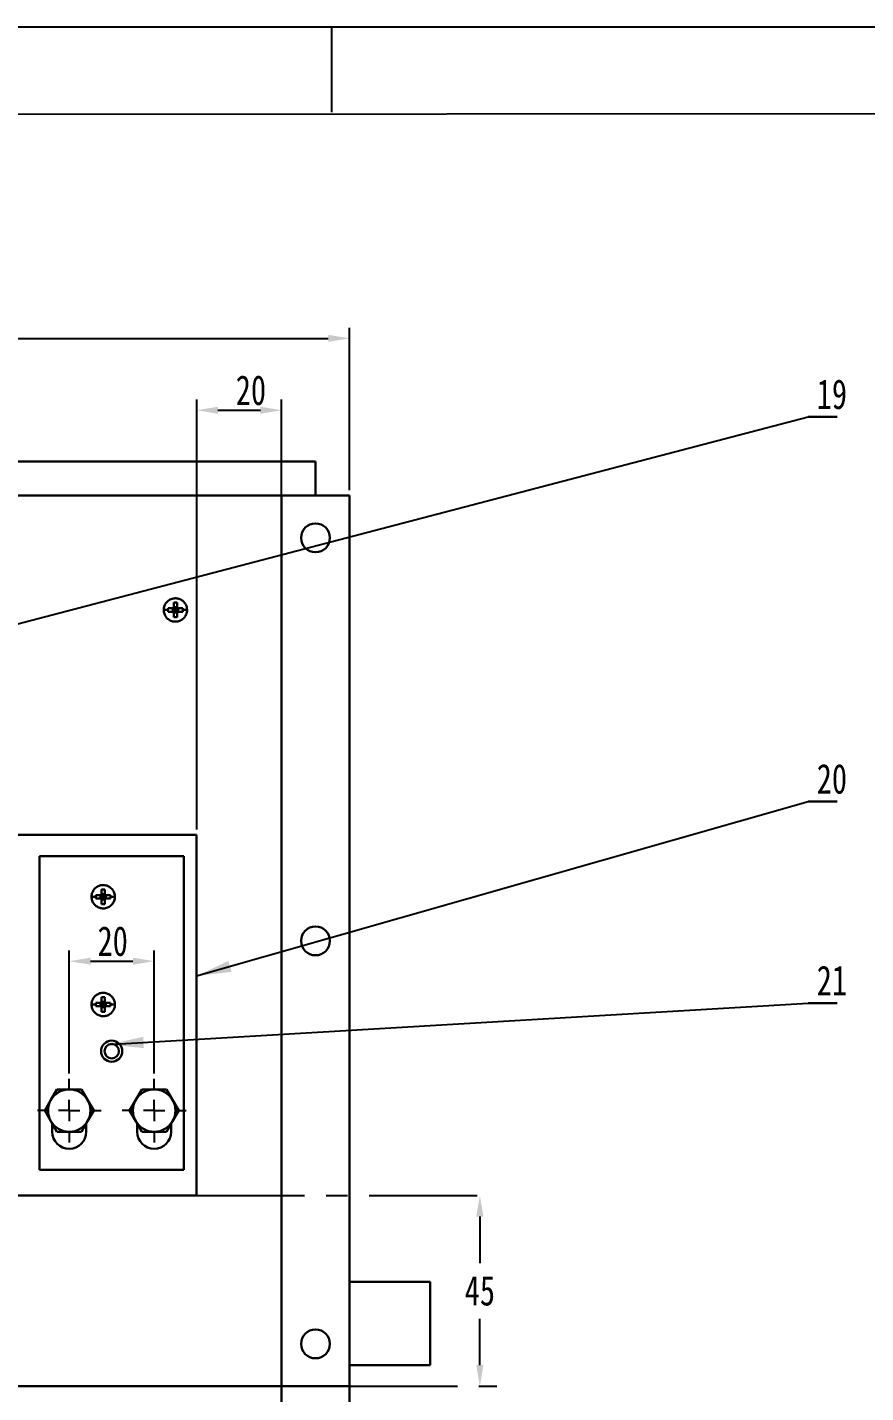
# Model space of a CAD drawing. Header units: millimetres. Extents: x 0 to 1189, y 0 to 841.
# Drawn here: x 707.3 to 806, y 680.1 to 841 of the extents above; entities that cross this region are included whole.
import ezdxf

# ---------------------------------------------------------------- set-up
doc = ezdxf.new("R2010")
doc.units = ezdxf.units.MM
doc.header["$PDSIZE"] = -1
doc.linetypes.add('CENTERX2', pattern=[20.32, 12.7, -2.54, 2.54, -2.54])
doc.layers.get('0').update_dxf_attribs({"lineweight": 30})
doc.layers.add('10', color=7, linetype='Continuous', lineweight=25)
for name, color, linetype in [('5', 7, 'Continuous'), ('9', 7, 'Continuous'), ('图层11', 7, 'CENTERX2')]:
    doc.layers.add(name, color=color, linetype=linetype)
doc.styles.add('SLDTEXTSTYLE0', font='hyswlongfangsong.ttf')
doc.styles.get("Standard").update_dxf_attribs({"font": 'hyswlongfangsong.ttf'})
doc.dimstyles.new('ISO-25', dxfattribs={"dimtxt": 2.5, "dimasz": 2.5, "dimexe": 1.25, "dimexo": 0.625, "dimtad": 1, "dimtxsty": 'Standard', "dimcen": 2.5, "dimadec": 0, "dimazin": 0, "dimtfac": 1, "dimtmove": 0, "dimatfit": 3, "dimfxl": 1, "dimarcsym": 0})
doc.dimstyles.new('SLDDIMSTYLE3', dxfattribs={"dimtxt": 0.18, "dimasz": 4.08, "dimexe": 0, "dimexo": 0.0625, "dimgap": 0, "dimtad": 0, "dimtih": 1, "dimtoh": 1, "dimdec": 0, "dimrnd": 1e-09, "dimzin": 0, "dimdsep": 46, "dimtxsty": 'Standard', "dimsah": 1, "dimcen": 0.09, "dimadec": 0, "dimazin": 0, "dimtfac": 4.08, "dimtdec": 0, "dimtofl": 0, "dimtmove": 0, "dimatfit": 3, "dimfxl": 1, "dimfrac": 2, "dimtolj": 1, "dimtzin": 0, "dimarcsym": 0})

# ---------------------------------------------------------------- blocks, each defined once
blk = doc.blocks.new('_D_11')
at = {"layer": '10', "color": 0, "lineweight": -2}
for p, q in [((646.72, 786.45), (646.72, 805.59)), ((745.22, 786.45), (745.22, 805.59)), ((649.22, 804.34), (742.72, 804.34))]:
    blk.add_line(p, q, dxfattribs=at)
at = {"layer": '10', "color": 0}
for points in [[(649.22, 804.76), (649.22, 803.92), (646.72, 804.34)], [(742.72, 804.76), (742.72, 803.92), (745.22, 804.34)]]:
    blk.add_solid(points, dxfattribs=at)
at = {"layer": 'Defpoints', "color": 0}
for p in [(745.22, 804.34), (646.72, 785.83), (745.22, 785.83)]:
    blk.add_point(p, dxfattribs=at)
at = {"layer": '10', "color": 0, "insert": (693.59, 808.46), "char_height": 3.5, "attachment_point": 2}
blk.add_mtext('197', dxfattribs=at)
blk = doc.blocks.new('_D_16')
at = {"layer": '10', "color": 0, "lineweight": -2}
for p, q in [((727.22, 746.45), (727.22, 797.12)), ((737.22, 783.39), (737.22, 797.12)), ((729.72, 795.87), (734.72, 795.87))]:
    blk.add_line(p, q, dxfattribs=at)
at = {"layer": '10', "color": 0}
for points in [[(729.72, 796.28), (729.72, 795.45), (727.22, 795.87)], [(734.72, 796.28), (734.72, 795.45), (737.22, 795.87)]]:
    blk.add_solid(points, dxfattribs=at)
at = {"layer": 'Defpoints', "color": 0}
for p in [(737.22, 795.87), (737.22, 782.76), (727.22, 745.83)]:
    blk.add_point(p, dxfattribs=at)
at = {"layer": '10', "color": 0, "insert": (733.61, 799.99), "char_height": 3.5, "attachment_point": 2}
blk.add_mtext('20', dxfattribs=at)
blk = doc.blocks.new('_D_19')
at = {"layer": '10', "color": 0, "lineweight": -2}
for p, q in [((712.22, 717.7), (712.22, 732.18)), ((714.72, 730.93), (719.72, 730.93)), ((722.22, 717.7), (722.22, 732.18))]:
    blk.add_line(p, q, dxfattribs=at)
at = {"layer": '10', "color": 0}
for points in [[(714.72, 731.35), (714.72, 730.52), (712.22, 730.93)], [(719.72, 731.35), (719.72, 730.52), (722.22, 730.93)]]:
    blk.add_solid(points, dxfattribs=at)
at = {"layer": 'Defpoints', "color": 0}
for p in [(722.22, 730.93), (712.22, 717.08), (722.22, 717.08)]:
    blk.add_point(p, dxfattribs=at)
at = {"layer": '10', "color": 0, "insert": (717.33, 735.06), "char_height": 3.5, "attachment_point": 2}
blk.add_mtext('20', dxfattribs=at)
blk = doc.blocks.new('SW_NOTE_19')
at = {"layer": '10', "color": 0}
for p, q in [((0, 0), (3.4, 0)), ((3.4, 0), (0, 0)), ((0, 0), (3.4, 0)), ((3.4, 0), (0, 0)), ((0, 0), (3.4, 0)), ((3.4, 0), (0, 0))]:
    blk.add_line(p, q, dxfattribs=at)
at = {"layer": '10', "color": 0, "insert": (2.79, 4.44), "char_height": 3.5, "attachment_point": 2, "style": 'SLDTEXTSTYLE0'}
blk.add_mtext('19', dxfattribs=at)
blk = doc.blocks.new('SW_NOTE_20')
at = {"layer": '10', "color": 0}
for p, q in [((0, 0), (3.4, 0)), ((3.4, 0), (0, 0)), ((0, 0), (3.4, 0)), ((3.4, 0), (0, 0)), ((0, 0), (3.4, 0)), ((3.4, 0), (0, 0))]:
    blk.add_line(p, q, dxfattribs=at)
at = {"layer": '10', "color": 0, "insert": (2.79, 4.44), "char_height": 3.5, "attachment_point": 2, "style": 'SLDTEXTSTYLE0'}
blk.add_mtext('20', dxfattribs=at)
blk = doc.blocks.new('SW_NOTE_21')
at = {"layer": '10', "color": 0}
for p, q in [((0, 0), (3.4, 0)), ((3.4, 0), (0, 0)), ((0, 0), (3.4, 0)), ((3.4, 0), (0, 0)), ((0, 0), (3.4, 0)), ((3.4, 0), (0, 0))]:
    blk.add_line(p, q, dxfattribs=at)
at = {"layer": '10', "color": 0, "insert": (2.79, 4.44), "char_height": 3.5, "attachment_point": 2, "style": 'SLDTEXTSTYLE0'}
blk.add_mtext('21', dxfattribs=at)
blk = doc.blocks.new('SW_CENTERMARKSYMBOL_9')
at = {"layer": '10', "color": 0}
for p, q in [((0, 2.5), (0, 3.75)), ((-2.5, 0), (-3.75, 0)), ((0, 0), (-1.25, 0)), ((0, 0), (0, 1.25)), ((0, 0), (0, -1.25)), ((0, 0), (1.25, 0)), ((2.5, 0), (3.75, 0)), ((0, -2.5), (0, -3.75))]:
    blk.add_line(p, q, dxfattribs=at)
blk = doc.blocks.new('SW_CENTERMARKSYMBOL_10')
at = {"layer": '10', "color": 0}
for p, q in [((0, 2.5), (0, 3.75)), ((-2.5, 0), (-3.75, 0)), ((0, 0), (-1.25, 0)), ((0, 0), (0, 1.25)), ((0, 0), (0, -1.25)), ((0, 0), (1.25, 0)), ((2.5, 0), (3.75, 0)), ((0, -2.5), (0, -3.75))]:
    blk.add_line(p, q, dxfattribs=at)
blk = doc.blocks.new('*D152')
at = {"layer": 'Defpoints', "color": 0}
for p in [(727.22, 703.33), (745.22, 680.83), (760.57, 680.83)]:
    blk.add_point(p, dxfattribs=at)
at = {"layer": '图层11', "color": 0, "lineweight": -2}
for p, q in [((727.22, 703.33), (762.57, 703.33)), ((760.57, 700.83), (760.57, 695.35)), ((760.57, 683.33), (760.57, 688.8)), ((745.22, 680.83), (762.57, 680.83))]:
    blk.add_line(p, q, dxfattribs=at)
at = {"layer": '图层11', "color": 0}
for points in [[(760.15, 700.83), (760.99, 700.83), (760.57, 703.33)], [(760.15, 683.33), (760.99, 683.33), (760.57, 680.83)]]:
    blk.add_solid(points, dxfattribs=at)
at = {"layer": '图层11', "color": 0, "insert": (760.57, 692.08), "char_height": 3.5, "attachment_point": 5}
blk.add_mtext('45', dxfattribs=at)

msp = doc.modelspace()

# ---------------------------------------------------------------- linework, layer by layer
at = {"color": 7, "linetype": 'Continuous'}
for p, q in [((741.2154, 789.8278), (650.7154, 789.8278)), ((741.2154, 785.8278), (741.2154, 789.8278)), ((650.7154, 785.8278), (741.2154, 785.8278)), ((737.2154, 785.8278), (737.2154, 680.8278)), ((737.2154, 785.8278), (745.2154, 785.8278)), ((745.2154, 680.8278), (745.2154, 785.8278)), ((723.8404, 772.3278), (723.8495, 772.5278)), ((723.8495, 772.5278), (724.5154, 772.5278)), ((724.3983, 772.5278), (724.3983, 772.1278)), ((724.5154, 773.1937), (724.9154, 773.1937)), ((724.9154, 772.6449), (724.5154, 772.6449)), ((724.9154, 772.5278), (725.5813, 772.5278)), ((725.0325, 772.5278), (725.0325, 772.1278)), ((725.5813, 772.5278), (725.5904, 772.3278)), ((723.3404, 772.3278), (723.8404, 772.3278)), ((723.8495, 772.1278), (723.8404, 772.3278)), ((723.8495, 772.1278), (724.5154, 772.1278)), ((724.5154, 772.0108), (724.9154, 772.0108)), ((724.9154, 771.462), (724.5154, 771.462)), ((724.701, 772.3135), (724.701, 772.3422)), ((724.7297, 772.3422), (724.701, 772.3422)), ((724.7297, 772.3135), (724.701, 772.3135)), ((724.7297, 772.3135), (724.7297, 772.3422)), ((724.9154, 772.1278), (725.5813, 772.1278)), ((725.5904, 772.3278), (725.5813, 772.1278)), ((725.5904, 772.3278), (726.0904, 772.3278)), ((704.7154, 745.8278), (727.2154, 745.8278)), ((727.2154, 745.8278), (727.2154, 703.3278)), ((708.7154, 706.3278), (708.7154, 743.3278)), ((708.7154, 743.3278), (725.7154, 743.3278)), ((725.7154, 743.3278), (725.7154, 706.3278)), ((715.3404, 738.5278), (715.3495, 738.7278)), ((715.3495, 738.7278), (716.0154, 738.7278)), ((715.8983, 738.7278), (715.8983, 738.3278)), ((716.0154, 739.3937), (716.4154, 739.3937)), ((716.4154, 738.8449), (716.0154, 738.8449)), ((716.4154, 738.7278), (717.0813, 738.7278)), ((716.5325, 738.7278), (716.5325, 738.3278)), ((717.0813, 738.7278), (717.0904, 738.5278)), ((714.8404, 738.5278), (715.3404, 738.5278)), ((715.3495, 738.3278), (715.3404, 738.5278)), ((715.3495, 738.3278), (716.0154, 738.3278)), ((716.0154, 738.2108), (716.4154, 738.2108)), ((716.4154, 737.662), (716.0154, 737.662)), ((716.201, 738.5135), (716.201, 738.5422)), ((716.2297, 738.5422), (716.201, 738.5422)), ((716.2297, 738.5135), (716.201, 738.5135)), ((716.2297, 738.5135), (716.2297, 738.5422)), ((716.4154, 738.3278), (717.0813, 738.3278)), ((717.0904, 738.5278), (717.0813, 738.3278)), ((717.0904, 738.5278), (717.5904, 738.5278)), ((714.8404, 725.8278), (715.3404, 725.8278)), ((715.3404, 725.8278), (715.3495, 726.0278)), ((715.3495, 725.6278), (715.3404, 725.8278)), ((715.3495, 726.0278), (716.0154, 726.0278)), ((715.8983, 726.0278), (715.8983, 725.6278)), ((716.0154, 726.6937), (716.4154, 726.6937)), ((716.4154, 726.1449), (716.0154, 726.1449)), ((716.201, 725.8135), (716.201, 725.8422)), ((716.2297, 725.8422), (716.201, 725.8422)), ((716.2297, 725.8135), (716.201, 725.8135)), ((716.2297, 725.8135), (716.2297, 725.8422)), ((716.4154, 726.0278), (717.0813, 726.0278)), ((716.5325, 726.0278), (716.5325, 725.6278)), ((717.0813, 726.0278), (717.0904, 725.8278)), ((717.0904, 725.8278), (717.0813, 725.6278)), ((717.0904, 725.8278), (717.5904, 725.8278)), ((715.3495, 725.6278), (716.0154, 725.6278)), ((716.0154, 725.5108), (716.4154, 725.5108)), ((716.4154, 724.962), (716.0154, 724.962)), ((716.4154, 725.6278), (717.0813, 725.6278)), ((709.3286, 713.3278), (710.0503, 714.5778)), ((710.0503, 714.5778), (710.772, 715.8278)), ((710.772, 715.8278), (712.2154, 715.8278)), ((712.2154, 715.8278), (713.6588, 715.8278)), ((713.6588, 715.8278), (714.3805, 714.5778)), ((714.3805, 714.5778), (715.1021, 713.3278)), ((719.3286, 713.3278), (720.0503, 714.5778)), ((720.0503, 714.5778), (720.772, 715.8278)), ((720.772, 715.8278), (722.2154, 715.8278)), ((722.2154, 715.8278), (723.6588, 715.8278)), ((723.6588, 715.8278), (724.3805, 714.5778)), ((724.3805, 714.5778), (725.1021, 713.3278)), ((710.0503, 712.0778), (709.3286, 713.3278)), ((715.1021, 713.3278), (714.3805, 712.0778)), ((720.0503, 712.0778), (719.3286, 713.3278)), ((725.1021, 713.3278), (724.3805, 712.0778)), ((710.772, 710.8278), (710.0503, 712.0778)), ((710.2154, 711.7919), (710.2154, 710.8278)), ((714.3805, 712.0778), (713.6588, 710.8278)), ((714.2154, 710.8278), (714.2154, 711.7919)), ((720.772, 710.8278), (720.0503, 712.0778)), ((720.2154, 711.7919), (720.2154, 710.8278)), ((724.3805, 712.0778), (723.6588, 710.8278)), ((724.2154, 710.8278), (724.2154, 711.7919)), ((712.2154, 710.8278), (710.772, 710.8278)), ((713.6588, 710.8278), (712.2154, 710.8278)), ((722.2154, 710.8278), (720.772, 710.8278)), ((723.6588, 710.8278), (722.2154, 710.8278)), ((725.7154, 706.3278), (708.7154, 706.3278)), ((727.2154, 703.3278), (704.7154, 703.3278)), ((754.7154, 693.1278), (745.2154, 693.1278)), ((754.7154, 683.3278), (754.7154, 693.1278)), ((745.2154, 683.3278), (754.7154, 683.3278)), ((737.2154, 680.8278), (654.7154, 680.8278)), ((737.2154, 676.8278), (737.2154, 680.8278)), ((737.2154, 680.8278), (745.2154, 680.8278)), ((745.2154, 680.8278), (745.2154, 658.3278))]:
    msp.add_line(p, q, dxfattribs=at)
for centre, radius in [((741.2154, 780.8278), 1.7), ((741.2154, 733.3278), 1.7), ((717.2154, 720.3278), 1.25), ((717.2154, 720.3278), 0.85), ((741.2154, 685.8278), 1.7)]:
    msp.add_circle(centre, radius, dxfattribs=at)
for centre, radius, start, end in [((712.2154, 713.3278), 2.5, 150, 210), ((712.2154, 713.3278), 2.5, 90.000001, 150), ((712.2154, 713.3278), 2.5, 30, 90.000001), ((712.2154, 713.3278), 2.5, 330, 30), ((722.2154, 713.3278), 2.5, 150, 210), ((722.2154, 713.3278), 2.5, 90.000001, 150), ((722.2154, 713.3278), 2.5, 30, 90.000001), ((722.2154, 713.3278), 2.5, 330, 30), ((712.2154, 713.3278), 2.5, 210, 270.000001), ((712.2154, 713.3278), 2.5, 270.000001, 330), ((722.2154, 713.3278), 2.5, 210, 270.000001), ((722.2154, 713.3278), 2.5, 270.000001, 330), ((712.2154, 710.8278), 2, 180, 0), ((722.2154, 710.8278), 2, 180, 0)]:
    msp.add_arc(centre, radius, start, end, dxfattribs=at)
for points, knots in [([(726.0904, 772.3278), (726.0752, 772.4824), (726.0448, 772.7917), (725.8078, 773.2032), (725.4587, 773.5161), (725.0229, 773.695), (724.5532, 773.7197), (724.1016, 773.5876), (723.7189, 773.3133), (723.45, 772.9283), (723.3485, 772.5782), (723.342, 772.376), (723.3404, 772.3278)], [0, 0, 0, 0, 0.10737266, 0.21474555, 0.32211778, 0.42948991, 0.53686315, 0.64423524, 0.75160672, 0.85898007, 0.96635189, 1, 1, 1, 1]), ([(724.701, 772.3422), (724.6601, 772.3797), (724.5906, 772.4433), (724.5263, 772.5032), (724.4999, 772.5278)], [0, 0, 0, 0, 0.58966945, 1, 1, 1, 1]), ([(724.5154, 772.5278), (724.5154, 772.6796), (724.5154, 772.921), (724.5154, 773.1198), (724.5154, 773.1937)], [0, 0, 0, 0, 0.62863701, 1, 1, 1, 1]), ([(724.701, 772.3422), (724.6635, 772.3831), (724.5999, 772.4526), (724.54, 772.5169), (724.5154, 772.5433)], [0, 0, 0, 0, 0.58967009, 1, 1, 1, 1]), ([(724.7297, 772.3422), (724.7673, 772.3831), (724.8309, 772.4526), (724.8908, 772.5169), (724.9154, 772.5433)], [0, 0, 0, 0, 0.58965999, 1, 1, 1, 1]), ([(724.9309, 772.5278), (724.9045, 772.5032), (724.8402, 772.4433), (724.7707, 772.3797), (724.7297, 772.3422)], [0, 0, 0, 0, 0.41033055, 1, 1, 1, 1]), ([(724.9154, 772.5278), (724.9154, 772.6796), (724.9154, 772.921), (724.9154, 773.1198), (724.9154, 773.1937)], [0, 0, 0, 0, 0.62863701, 1, 1, 1, 1]), ([(723.3404, 772.3278), (723.3556, 772.1732), (723.386, 771.864), (723.623, 771.4524), (723.9721, 771.1396), (724.4079, 770.9607), (724.8776, 770.9359), (725.3292, 771.0681), (725.7118, 771.3423), (725.9808, 771.7274), (726.0823, 772.0775), (726.0888, 772.2796), (726.0904, 772.3278)], [0, 0, 0, 0, 0.10737257, 0.21474539, 0.32211753, 0.42948958, 0.53686274, 0.64423426, 0.75160666, 0.85897851, 0.96635192, 1, 1, 1, 1]), ([(724.701, 772.3135), (724.6601, 772.276), (724.5906, 772.2124), (724.5263, 772.1524), (724.4999, 772.1278)], [0, 0, 0, 0, 0.58965203, 1, 1, 1, 1]), ([(724.5154, 772.1124), (724.54, 772.1387), (724.5999, 772.203), (724.6635, 772.2725), (724.701, 772.3135)], [0, 0, 0, 0, 0.41033787, 1, 1, 1, 1]), ([(724.5154, 771.462), (724.5154, 771.591), (724.5154, 771.7964), (724.5154, 772.0381), (724.5154, 772.1278)], [0, 0, 0, 0, 0.62863239, 1, 1, 1, 1]), ([(724.9154, 772.1124), (724.8908, 772.1387), (724.8309, 772.203), (724.7673, 772.2725), (724.7297, 772.3135)], [0, 0, 0, 0, 0.41034797, 1, 1, 1, 1]), ([(724.9309, 772.1278), (724.9044, 772.1525), (724.84, 772.2124), (724.7706, 772.276), (724.7297, 772.3135)], [0, 0, 0, 0, 0.41190887, 1, 1, 1, 1]), ([(724.9154, 771.462), (724.9154, 771.591), (724.9154, 771.7964), (724.9154, 772.0381), (724.9154, 772.1278)], [0, 0, 0, 0, 0.62863239, 1, 1, 1, 1]), ([(717.5904, 738.5278), (717.5752, 738.6824), (717.5448, 738.9917), (717.3078, 739.4032), (716.9587, 739.7161), (716.5229, 739.895), (716.0532, 739.9197), (715.6016, 739.7876), (715.2189, 739.5133), (714.95, 739.1283), (714.8485, 738.7782), (714.842, 738.576), (714.8404, 738.5278)], [0, 0, 0, 0, 0.10737287, 0.21474486, 0.32211831, 0.42949037, 0.5368618, 0.64423524, 0.75160714, 0.85897971, 0.96635183, 1, 1, 1, 1]), ([(716.201, 738.5422), (716.1601, 738.5797), (716.0906, 738.6433), (716.0263, 738.7032), (715.9999, 738.7278)], [0, 0, 0, 0, 0.58965109, 1, 1, 1, 1]), ([(716.0154, 738.7278), (716.0154, 738.8796), (716.0154, 739.121), (716.0154, 739.3198), (716.0154, 739.3937)], [0, 0, 0, 0, 0.62863022, 1, 1, 1, 1]), ([(716.201, 738.5422), (716.1635, 738.5831), (716.0999, 738.6526), (716.04, 738.7169), (716.0154, 738.7433)], [0, 0, 0, 0, 0.58969277, 1, 1, 1, 1]), ([(716.2297, 738.5422), (716.2672, 738.5831), (716.3309, 738.6526), (716.3908, 738.7169), (716.4154, 738.7433)], [0, 0, 0, 0, 0.58966594, 1, 1, 1, 1]), ([(716.4309, 738.7278), (716.4045, 738.7032), (716.3402, 738.6433), (716.2707, 738.5797), (716.2297, 738.5422)], [0, 0, 0, 0, 0.4103105, 1, 1, 1, 1]), ([(716.4154, 738.7278), (716.4154, 738.8796), (716.4154, 739.121), (716.4154, 739.3198), (716.4154, 739.3937)], [0, 0, 0, 0, 0.62863022, 1, 1, 1, 1]), ([(714.8404, 738.5278), (714.8556, 738.3732), (714.886, 738.064), (715.123, 737.6524), (715.4721, 737.3396), (715.9079, 737.1607), (716.3776, 737.1359), (716.8292, 737.2681), (717.2119, 737.5423), (717.4808, 737.9274), (717.5822, 738.2775), (717.5888, 738.4796), (717.5904, 738.5278)], [0, 0, 0, 0, 0.10737171, 0.21474451, 0.32211664, 0.42948901, 0.53686215, 0.6442339, 0.75160719, 0.85897974, 0.96635183, 1, 1, 1, 1]), ([(716.201, 738.5135), (716.1601, 738.476), (716.0906, 738.4124), (716.0263, 738.3524), (715.9999, 738.3278)], [0, 0, 0, 0, 0.58967863, 1, 1, 1, 1]), ([(716.0154, 738.3124), (716.04, 738.3387), (716.0999, 738.403), (716.1635, 738.4725), (716.201, 738.5135)], [0, 0, 0, 0, 0.41034347, 1, 1, 1, 1]), ([(716.0154, 737.662), (716.0154, 737.7911), (716.0154, 737.9964), (716.0154, 738.2381), (716.0154, 738.3278)], [0, 0, 0, 0, 0.62862869, 1, 1, 1, 1]), ([(716.4154, 738.3124), (716.3908, 738.3387), (716.3309, 738.403), (716.2672, 738.4725), (716.2297, 738.5135)], [0, 0, 0, 0, 0.41033406, 1, 1, 1, 1]), ([(716.4309, 738.3278), (716.4044, 738.3525), (716.34, 738.4124), (716.2706, 738.476), (716.2297, 738.5135)], [0, 0, 0, 0, 0.41179893, 1, 1, 1, 1]), ([(716.4154, 737.662), (716.4154, 737.7911), (716.4154, 737.9964), (716.4154, 738.2381), (716.4154, 738.3278)], [0, 0, 0, 0, 0.62862869, 1, 1, 1, 1]), ([(717.5904, 725.8278), (717.5752, 725.9824), (717.5448, 726.2917), (717.3078, 726.7032), (716.9587, 727.0161), (716.5229, 727.195), (716.0532, 727.2197), (715.6016, 727.0876), (715.2189, 726.8133), (714.95, 726.4283), (714.8485, 726.0782), (714.842, 725.876), (714.8404, 725.8278)], [0, 0, 0, 0, 0.10737292, 0.21474419, 0.32211769, 0.42949012, 0.5368616, 0.64423508, 0.75160704, 0.85897965, 0.96635181, 1, 1, 1, 1]), ([(714.8404, 725.8278), (714.8556, 725.6732), (714.886, 725.364), (715.123, 724.9524), (715.4721, 724.6396), (715.9079, 724.4607), (716.3776, 724.4359), (716.8292, 724.5681), (717.2119, 724.8423), (717.4808, 725.2274), (717.5822, 725.5775), (717.5888, 725.7796), (717.5904, 725.8278)], [0, 0, 0, 0, 0.10737252, 0.21474453, 0.3221172, 0.4294892, 0.53686231, 0.64423402, 0.75160728, 0.85897979, 0.96635184, 1, 1, 1, 1]), ([(716.201, 725.8422), (716.1601, 725.8797), (716.0906, 725.9433), (716.0263, 726.0032), (715.9999, 726.0278)], [0, 0, 0, 0, 0.58965109, 1, 1, 1, 1]), ([(716.201, 725.8135), (716.1601, 725.776), (716.0906, 725.7124), (716.0263, 725.6524), (715.9999, 725.6278)], [0, 0, 0, 0, 0.58967863, 1, 1, 1, 1]), ([(716.0154, 726.0278), (716.0154, 726.1796), (716.0154, 726.421), (716.0154, 726.6198), (716.0154, 726.6937)], [0, 0, 0, 0, 0.62863022, 1, 1, 1, 1]), ([(716.201, 725.8422), (716.1635, 725.8831), (716.0999, 725.9526), (716.04, 726.0169), (716.0154, 726.0433)], [0, 0, 0, 0, 0.58968336, 1, 1, 1, 1]), ([(716.0154, 725.6124), (716.04, 725.6387), (716.0999, 725.703), (716.1635, 725.7725), (716.201, 725.8135)], [0, 0, 0, 0, 0.41033406, 1, 1, 1, 1]), ([(716.2297, 725.8422), (716.2672, 725.8831), (716.3309, 725.9526), (716.3908, 726.0169), (716.4154, 726.0433)], [0, 0, 0, 0, 0.58966594, 1, 1, 1, 1]), ([(716.4309, 726.0278), (716.4045, 726.0032), (716.3402, 725.9433), (716.2707, 725.8797), (716.2297, 725.8422)], [0, 0, 0, 0, 0.4103105, 1, 1, 1, 1]), ([(716.4154, 725.6124), (716.3908, 725.6387), (716.3309, 725.703), (716.2672, 725.7725), (716.2297, 725.8135)], [0, 0, 0, 0, 0.41033406, 1, 1, 1, 1]), ([(716.4309, 725.6278), (716.4044, 725.6525), (716.34, 725.7124), (716.2706, 725.776), (716.2297, 725.8135)], [0, 0, 0, 0, 0.41179893, 1, 1, 1, 1]), ([(716.4154, 726.0278), (716.4154, 726.1796), (716.4154, 726.421), (716.4154, 726.6198), (716.4154, 726.6937)], [0, 0, 0, 0, 0.62863022, 1, 1, 1, 1]), ([(716.0154, 724.962), (716.0154, 725.0911), (716.0154, 725.2964), (716.0154, 725.5381), (716.0154, 725.6278)], [0, 0, 0, 0, 0.62862869, 1, 1, 1, 1]), ([(716.4154, 724.962), (716.4154, 725.0911), (716.4154, 725.2964), (716.4154, 725.5381), (716.4154, 725.6278)], [0, 0, 0, 0, 0.62862869, 1, 1, 1, 1])]:
    msp.add_open_spline(points, degree=3, knots=knots, dxfattribs=at)
at = {"layer": '10', "color": 7}
msp.add_line((743.125, 831), (743.125, 841), dxfattribs=at)
at = {"layer": '5', "color": 7}
msp.add_line((1178.4503, 831.0499), (24.4505, 830.2687), dxfattribs=at)
at = {"layer": '9', "color": 7}
msp.add_line((1189, 841), (0, 841), dxfattribs=at)

# ---------------------------------------------------------------- block references
at = {"layer": '10'}
for name, p in [('SW_NOTE_19', (799.236, 795.0764)), ('SW_NOTE_20', (799.236, 749.7453)), ('SW_NOTE_21', (799.236, 725.9762)), ('SW_CENTERMARKSYMBOL_9', (712.2154, 713.3278)), ('SW_CENTERMARKSYMBOL_10', (722.2154, 713.3278))]:
    msp.add_blockref(name, p, dxfattribs=at)

# ---------------------------------------------------------------- dimensions: what is measured, and where the dimension line sits
for base, p1, p2, text, picture, middle in [((745.2154, 804.3396), (646.7154, 785.8278), (745.2154, 785.8278), '197', '_D_11', (693.5865, 804.3396)), ((737.2154, 795.8654), (727.2154, 745.8278), (737.2154, 782.7628), '20', '_D_16', (733.6146, 795.8654)), ((722.2154, 730.9326), (712.2154, 717.0778), (722.2154, 717.0778), '20', '_D_19', (717.3335, 730.9326))]:
    dim = msp.add_linear_dim(base=base, p1=p1, p2=p2, text=text, dimstyle='ISO-25', override={"dimtxt": 3.5}, dxfattribs=at)
    dim.commit()
    dim.dimension.update_dxf_attribs({"geometry": picture, "text_midpoint": middle, "dimtype": 160})
at = {"layer": '图层11'}
dim = msp.add_linear_dim(base=(760.5699, 680.8278), p1=(727.2154, 703.3278), p2=(745.2154, 680.8278), angle=90, text='45', dimstyle='ISO-25', override={"dimtxt": 3.5, "dimasz": 2.5, "dimexe": 2, "dimexo": 0, "dimgap": 1.524, "dimtih": 1, "dimtoh": 1, "dimlfac": 2, "dimzin": 0, "dimadec": 2, "dimtzin": 0}, dxfattribs=at)
dim.commit()
dim.dimension.update_dxf_attribs({"geometry": '*D152', "text_midpoint": (760.5699, 692.0778)})

# ---------------------------------------------------------------- leaders
at = {"layer": '10'}
for points in [[(693.9726, 767.5256), (799.236, 795.0764)], [(727.2154, 729.1978), (799.236, 749.7453)], [(716.8912, 721.1136), (799.236, 725.9762)]]:
    msp.add_leader(points, dimstyle='SLDDIMSTYLE3', dxfattribs=at)

doc.saveas('drawing.dxf')
